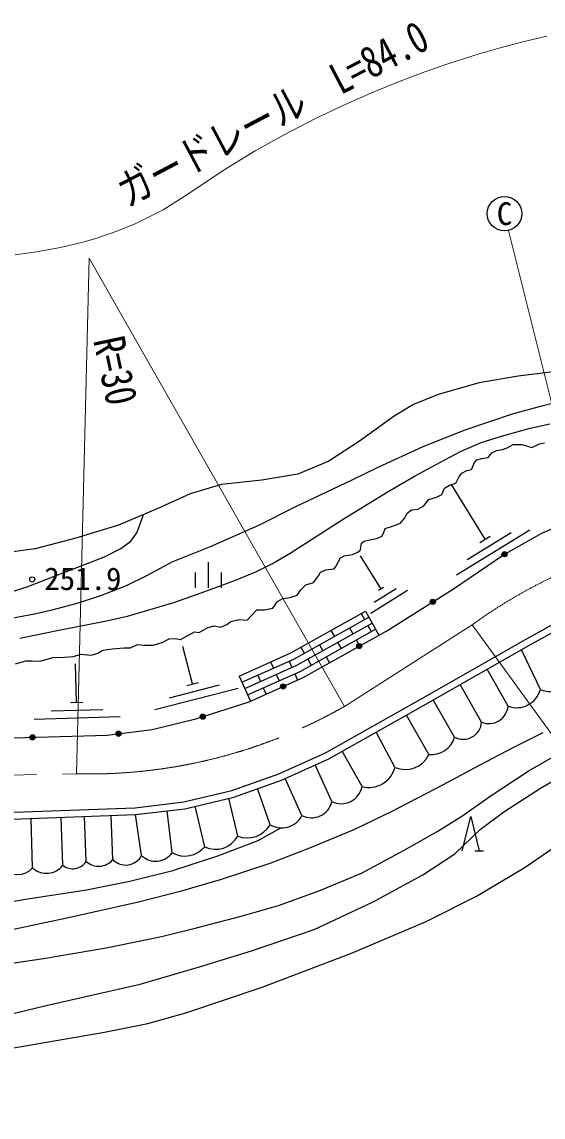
# Model space of a CAD drawing. Units: millimetres, scale not verified. Extents: x 40000 to 680000, y 20000 to 380000.
# Drawn here: x 472356 to 502630, y 263992 to 327677 of the extents above; entities that cross this region are included whole.
import ezdxf
from ezdxf.enums import TextEntityAlignment as Align

# ---------------------------------------------------------------- set-up
doc = ezdxf.new("R2010")
doc.units = ezdxf.units.MM
doc.header["$LTSCALE"] = 1000
doc.linetypes.add('CHAIN', pattern=[18.5, 12, -1.5, 3.5, -1.5])
for name, color, linetype, lineweight in [('M-BGD', 7, 'Continuous', 25), ('M-BMK', 2, 'CHAIN', 13), ('M-STR-HTXT', 7, 'Continuous', 13), ('M-STR-STRC', 7, 'Continuous', 25)]:
    doc.layers.add(name, color=color, linetype=linetype, lineweight=lineweight)
doc.styles.add('ＭＳ ゴシック', font='')
doc.styles.get('ＭＳ ゴシック').set_extended_font_data('MS Gothic')

msp = doc.modelspace()

# ---------------------------------------------------------------- hatches: boundary and pattern name
at = {"layer": 'M-BGD'}
for points in [[(500261, 296649, -0.41421), (500318, 296854, -0.41421), (500522, 296797, -1)], [(496101, 293877, -0.41421), (496148, 294084, -0.41421), (496355, 294036, -1)], [(491815, 291305, -1), (492077, 291451, -0.41421), (492019, 291247, -0.41421)], [(487397, 288973, -1), (487670, 289096, -0.41421), (487595, 288897, -0.41421)], [(482717, 287232, -0.41421), (482814, 287421, -0.41421), (483003, 287324, -1)], [(472827, 286072, -1), (473126, 286081, -0.41421), (472981, 285927, -0.41421)], [(477821, 286269, -0.41421), (477951, 286436, -0.41421), (478118, 286306, -1)]]:
    msp.add_hatch(color=256, dxfattribs=at).paths.add_polyline_path(points)

# ---------------------------------------------------------------- linework, layer by layer
for p, q in [((499264, 297593), (497313, 300775)), ((497602, 295519), (501865, 298132)), ((498220, 296425), (500778, 297993)), ((498965, 297410), (499562, 297776)), ((483194, 294766), (483194, 296266)), ((493213, 294722), (492018, 296628)), ((482444, 294766), (482444, 295666)), ((483944, 294766), (483944, 295666)), ((492633, 293295), (494750, 294624)), ((492817, 293942), (494088, 294739)), ((493065, 294629), (493362, 294815)), ((492054, 293273), (492250, 292924)), ((492311, 293416), (493093, 292021)), ((491377, 292435), (491573, 292086)), ((492445, 292575), (492641, 292226)), ((490310, 292295), (490505, 291946)), ((491769, 291737), (491964, 291388)), ((482270, 289180), (481708, 291359)), ((488565, 291317), (488760, 290968)), ((489633, 291457), (489828, 291108)), ((490701, 291597), (490896, 291248)), ((502476, 288856), (501368, 291171)), ((486800, 290459), (486964, 290094)), ((487876, 290504), (488040, 290139)), ((488956, 290620), (489151, 290271)), ((490024, 290759), (490219, 290410)), ((475535, 288103), (475468, 290352)), ((488204, 289774), (488368, 289409)), ((500601, 287887), (499377, 290036)), ((481931, 289093), (482609, 289268)), ((484975, 289639), (485631, 288180)), ((486052, 289684), (486215, 289319)), ((487128, 289729), (487292, 289364)), ((499057, 286955), (497810, 289144)), ((480074, 287685), (484915, 288933)), ((480930, 288370), (483835, 289119)), ((486379, 288954), (486543, 288589)), ((475185, 288093), (475885, 288114)), ((497491, 286084), (496253, 288257)), ((473062, 287130), (478060, 287278)), ((474049, 287609), (477047, 287698)), ((495993, 285071), (494692, 287373)), ((494028, 284331), (492934, 286379)), ((492116, 283215), (490959, 285263)), ((490362, 282338), (489399, 284471)), ((488623, 281524), (487649, 283681)), ((486768, 280994), (486049, 283094)), ((484891, 280335), (484367, 282534)), ((477632, 278964), (477536, 281533)), ((479304, 279202), (478959, 281586)), ((481090, 279367), (480799, 281805)), ((482972, 279714), (482411, 282067)), ((472978, 278480), (472890, 281359)), ((474732, 278636), (474628, 281424)), ((476088, 278864), (475991, 281475)), ((498675, 279473), (499175, 279473))]:
    msp.add_line(p, q, dxfattribs=at)
for points in [[(540880, 305344), (537500, 306359), (534463, 306973), (529412, 307664), (525027, 307973), (520605, 308171), (513440, 307767), (504792, 307524), (501174, 307070), (498919, 306683), (496529, 306012), (495108, 305427), (493973, 304757), (491968, 303303), (490180, 302137), (488386, 301377), (486292, 301027), (483943, 300785), (482134, 300236), (480254, 299390), (477973, 298403), (475488, 297658), (473117, 297037), (470071, 296621)], [(471640, 292991), (473086, 293260), (474188, 293515), (475562, 293875), (476947, 294318), (478386, 294883), (479653, 295510), (481086, 296290), (483313, 297165), (486119, 298409), (488261, 299494), (491537, 301040), (493050, 301788), (495663, 302985), (498102, 303964), (500845, 304888), (502554, 305357), (504829, 305925), (506728, 306460), (507676, 306862), (508144, 307170), (508641, 307632)], [(472232, 291850), (474496, 292315), (477173, 292836), (478496, 293124), (481189, 293922), (482768, 294484), (484673, 295185), (485935, 295708), (486910, 296188), (487941, 296794), (491075, 298799), (493630, 300366), (495192, 301283), (496379, 301926), (497838, 302687), (499038, 303216), (500224, 303596), (501882, 304058), (503015, 304303)], [(471981, 290342), (472578, 290533), (472944, 290533), (473392, 290511), (474169, 290718), (474825, 290745), (475357, 290771), (475783, 290902), (476382, 290860), (476766, 290964), (477059, 291145), (477598, 291228), (478292, 291284), (478663, 291284), (479063, 291472), (479479, 291443), (480002, 291443), (480512, 291592), (480900, 291794), (481258, 291830), (481559, 291770), (482378, 292214), (482648, 292176), (483163, 292466), (483529, 292552), (483900, 292479), (484257, 292631), (484500, 292806), (484978, 292929), (485431, 292892), (486004, 293486), (486449, 293486), (486925, 293591), (487200, 293965), (487503, 294143), (487929, 294213), (488338, 294339), (488563, 294658), (488848, 294938), (489297, 295084), (489583, 295472), (489696, 295676), (490007, 295812), (490488, 295875), (490590, 296011), (490865, 296513), (491074, 296636), (491558, 296699), (491878, 296843), (492016, 296979), (492090, 297364), (492228, 297476), (493003, 297657), (493259, 297777), (493366, 297944), (493450, 298219), (493884, 298362), (494343, 298520), (494603, 298848), (494726, 299108), (494991, 299296), (495363, 299341), (495699, 299530), (496001, 299897), (496441, 300036), (496748, 300204), (496908, 300556), (497202, 300736), (497564, 300862), (497735, 301196), (497908, 301442), (498199, 301594), (498469, 301655), (498650, 302049), (498782, 302211), (499070, 302282), (499432, 302340), (499655, 302615), (499927, 302756), (500269, 302812), (500542, 302919), (500883, 303111), (501389, 303105), (501976, 302938), (502415, 303140), (502717, 303208)], [(443330, 282658), (447596, 283776), (450623, 284599), (453474, 285198), (456066, 285596), (460536, 285767), (469124, 285963), (477312, 286205), (479921, 286532), (482467, 287151), (485550, 288143), (488694, 289556), (493544, 292273), (497423, 294706), (500333, 296690), (502563, 297957), (506980, 299838), (510344, 299834), (517735, 300235), (522409, 300617), (524307, 300727), (525733, 300727)], [(471667, 294522), (472659, 294821), (473737, 295247), (477151, 296580), (478105, 297062), (478692, 297478), (479033, 297958), (479246, 298534), (479413, 299026)], [(469177, 281621), (478928, 281985), (481754, 282322), (484554, 282989), (487281, 283954), (490000, 285181), (495489, 288282), (501603, 291765), (503530, 292832), (506118, 293891), (508073, 294477), (510439, 295093), (513675, 295498), (516340, 295740), (520268, 295609), (526351, 295358), (542399, 294824), (556439, 294185)], [(469192, 281222), (478959, 281586), (481824, 281927), (484668, 282605), (487430, 283582), (490181, 284824), (495687, 287934), (501799, 291416), (503703, 292470), (506251, 293514), (508181, 294091), (510514, 294699), (513718, 295100), (516352, 295340), (520253, 295210), (526336, 294958), (542383, 294424), (556421, 293786)], [(484975, 289639), (487973, 290986), (492311, 293416)], [(485139, 289274), (488153, 290628), (492506, 293067)], [(485303, 288909), (488333, 290271), (492702, 292718)], [(485467, 288544), (488514, 289913), (492897, 292370)], [(467484, 267284), (472108, 268052), (477153, 268936), (479661, 269443), (481885, 270053), (486307, 271546), (491496, 273516), (495840, 275362), (498754, 276840), (501537, 278492), (504355, 280424), (506341, 281902), (507848, 282844), (510201, 284051), (513115, 285384), (515173, 286152), (517899, 286848), (521015, 287442), (524836, 288038), (527474, 288299), (530547, 288386), (531659, 288369)], [(471700, 274884), (475243, 275631), (479132, 276507), (481629, 277147), (483891, 277808), (486841, 278780), (489168, 279697), (491692, 280735), (493858, 281791), (496814, 283316), (498944, 284463), (500928, 285508), (502636, 286362)], [(471390, 272878), (473600, 273209), (477240, 273835), (480462, 274486), (482495, 274994), (485095, 275667), (487269, 276293), (489662, 277171), (492073, 278175), (494567, 279510), (496512, 280614), (497919, 281500), (499679, 282729), (501771, 284111), (503450, 285079)], [(469667, 269492), (473757, 270475), (479216, 271731), (482665, 272728), (485741, 273683), (489340, 274900), (492763, 276514), (495643, 278071), (497505, 279305), (498971, 280718), (500359, 281751), (502479, 283125), (504691, 284394)], [(497925, 279473), (498425, 281473), (498925, 279473)], [(432654, 261770), (435388, 263398), (438560, 265377), (440127, 266266), (442490, 267512), (445081, 268670), (449275, 270434), (452808, 271680), (456432, 272809), (459713, 273749), (464377, 275052), (466586, 275577), (468937, 276047), (472561, 276661), (476115, 277207), (478625, 277712), (481129, 278324), (483746, 279178), (486075, 280075), (487399, 280810)]]:
    msp.add_lwpolyline(points, dxfattribs=at)
for centre in [(500392, 296723), (472957, 295257), (496228, 293957), (491946, 291378), (487533, 289034), (482860, 287278), (472977, 286077), (477969, 286287)]:
    msp.add_circle(centre, 150, dxfattribs=at)
for centre, radius, start, end in [((503022, 290132), 1387, 246.83786, 344.4755), ((501095, 289230), 1431, 249.83615, 344.86544), ((499478, 288003), 1129, 248.12359, 354.07652), ((497989, 287033), 1071, 242.31992, 355.82423), ((496136, 286474), 1410, 264.18486, 343.97023), ((494635, 285698), 1496, 246.07301, 335.19465), ((492518, 284722), 1560, 255.07675, 345.48726), ((490897, 283460), 1244, 244.50996, 348.59654), ((489167, 282625), 1229, 243.68882, 346.47404), ((487444, 282139), 1329, 239.42908, 332.4461), ((485455, 281730), 1505, 247.97717, 330.72036), ((483615, 281004), 1441, 243.52572, 332.34165), ((481826, 280657), 1484, 240.30279, 320.59), ((476813, 279634), 1058, 226.74052, 320.70393), ((478380, 279700), 1050, 224.52126, 331.64318), ((480125, 280061), 1189, 226.30862, 324.27597), ((472082, 279334), 1237, 226.62212, 316.3755), ((473783, 279368), 1198, 227.77477, 322.33976), ((475307, 279359), 924, 231.48554, 327.62583)]:
    msp.add_arc(centre, radius, start, end, dxfattribs=at)
at = {"layer": 'M-BMK'}
for p, q in [((491101, 287876), (498510, 292618)), ((461209, 283669), (475525, 283953))]:
    msp.add_line(p, q, dxfattribs=at)
for centre, start, end in [((516129, 268337), 79.89307, 125.96739), ((476253, 313944), 268.60966, 299.6664)]:
    msp.add_arc(centre, 30000, start, end, dxfattribs=at)
at = {"layer": 'M-STR-HTXT'}
for p, q in [((504641, 299400), (500630, 315555)), ((475525, 283953), (476253, 313944)), ((491101, 287876), (476253, 313944)), ((498510, 292618), (516129, 268337))]:
    msp.add_line(p, q, dxfattribs=at)
msp.add_lwpolyline([(471972, 314132), (473200, 314315), (474603, 314562), (475895, 314873), (476644, 315085), (477866, 315505), (478968, 315962), (480569, 316754), (481986, 317660), (484099, 319072), (485910, 320171), (487558, 321098), (489413, 322061), (491135, 322883), (492804, 323618), (494322, 324234), (495770, 324777), (497047, 325222), (498917, 325815), (500138, 326167), (501454, 326515), (502841, 326847)], dxfattribs=at)
at = {"layer": 'M-STR-STRC'}
msp.add_circle((500389, 316526), 1000, dxfattribs=at)

# ---------------------------------------------------------------- texts
at = {"layer": 'M-BGD', "style": 'ＭＳ ゴシック'}
msp.add_text('251.9', height=1320, dxfattribs=at).set_placement((473650, 295296), align=Align.MIDDLE_LEFT)
at = {"layer": 'M-STR-HTXT', "style": 'ＭＳ ゴシック', "width": 0.8}
msp.add_text('ガードレール\u3000L=84.0', height=1833, rotation=27.798, dxfattribs=at).set_placement((487582, 321052), align=Align.BOTTOM_CENTER)
msp.add_text('R=30', height=1833, rotation=281.962, dxfattribs=at).set_placement((477388, 309356), align=Align.MIDDLE_LEFT)
at = {"layer": 'M-STR-STRC', "style": 'ＭＳ ゴシック'}
msp.add_text('C', height=1320, dxfattribs=at).set_placement((500389, 316526), align=Align.MIDDLE_CENTER)

doc.saveas('drawing.dxf')
